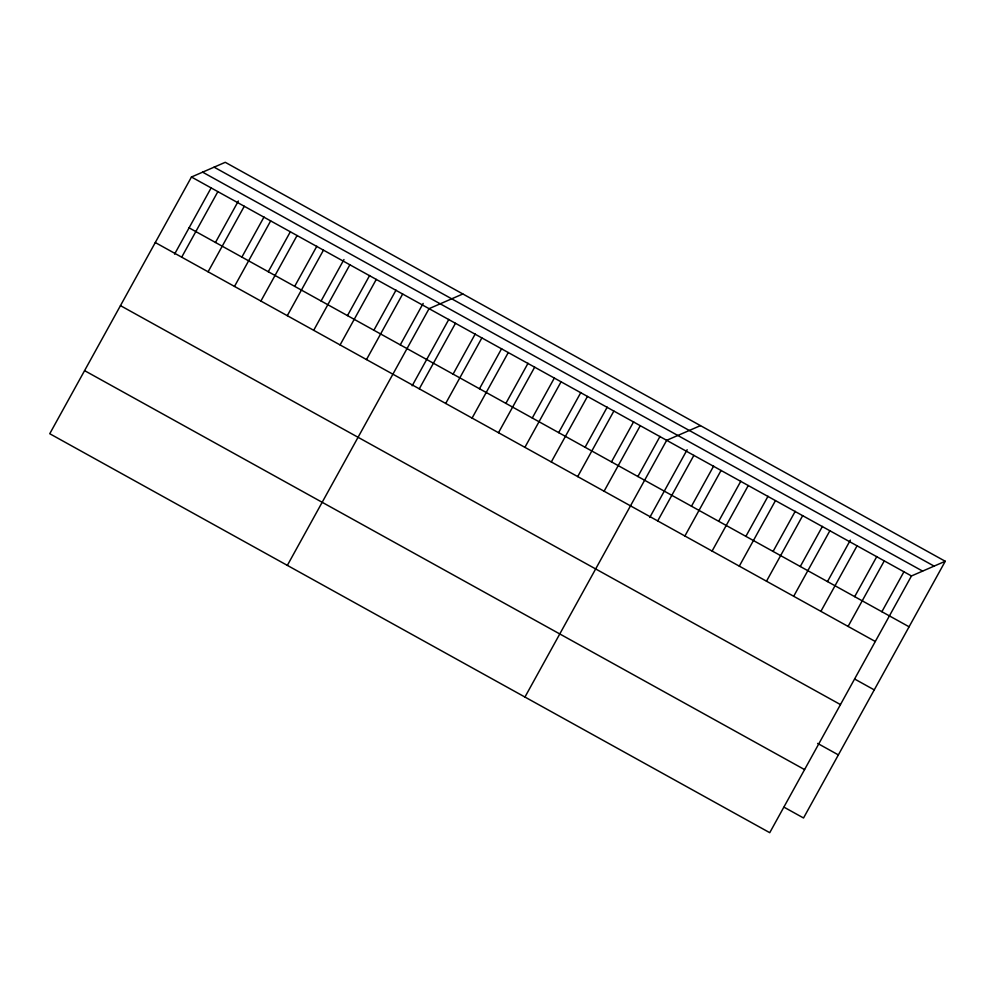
<?xml version="1.0" encoding="UTF-8"?>
<svg xmlns="http://www.w3.org/2000/svg" width="995" height="995" viewBox="0 0 995 995"><rect width="100%" height="100%" fill="white"/><g stroke="black" fill="none" stroke-linecap="round" stroke-linejoin="round"><path stroke-width="1.49" d="M191.463 177.01L49.75 433.733L769.744 832.691L911.47 575.956L945.25 561.267L225.256 162.309L191.463 177.01L911.47 575.956M174.573 254.135L211.226 187.719M181.699 257.17L217.868 191.637M215.48 242.469L238.365 201.015M208.092 271.797L244.272 206.263M241.884 257.096L264.023 216.985M234.497 286.423L270.665 220.902M268.277 271.722L290.428 231.611M260.901 301.05L297.07 235.529M294.682 286.349L316.833 246.238M287.294 315.676L323.462 250.155M321.087 300.987L343.971 259.521M313.699 330.303L349.867 264.782M347.479 315.614L369.63 275.491M340.091 344.942L376.272 279.408M373.884 330.24L396.022 290.117M366.496 359.568L402.664 294.035M400.276 344.867L423.161 303.413M287.344 565.384L429.069 308.661L462.849 293.973M412.166 385.786L448.832 319.383M419.293 388.821L455.461 323.3M453.086 374.12L475.224 334.009M445.698 403.448L481.866 337.927M479.478 388.746L501.629 348.636M472.09 418.074L508.271 352.553M505.883 403.373L528.022 363.262M498.495 432.701L534.663 367.18M532.275 418.012L554.426 377.889M524.9 447.327L561.068 381.806M558.68 432.638L580.831 392.515M551.292 461.966L587.46 396.433M585.085 447.265L607.224 407.142M577.697 476.593L613.865 411.059M611.477 461.891L633.628 421.768M604.089 491.219L640.27 425.686M637.882 476.518L660.021 436.407M524.95 697.047L666.662 440.325L700.455 425.624M649.772 517.437L687.159 449.69M657.695 520.92L693.863 455.387M691.475 506.219L713.626 466.095M684.896 535.994L721.064 470.461M718.676 521.293L740.827 481.17M712.097 551.056L748.265 485.535M745.877 536.367L768.028 496.244M739.297 566.13L775.466 500.609M773.078 551.429L795.229 511.318M766.498 581.204L802.666 515.671M800.279 566.503L822.43 526.392M793.687 596.279L829.867 530.745M827.479 581.577L850.364 540.123M820.887 611.34L857.068 545.82M854.68 596.652L876.819 556.528M848.088 626.415L884.269 560.894M881.881 611.714L904.02 571.603M945.25 561.267L803.537 817.989L784.097 807.219M214.112 167.16L934.106 566.118M202.619 172.16L922.614 571.105M189.087 227.843L909.082 626.788M155.295 242.544L875.289 641.489M854.817 679.125L874.244 689.883M120.47 305.639L840.464 704.584M817.641 743.414L838.362 754.894M84.575 370.637L804.569 769.595"/></g></svg>
